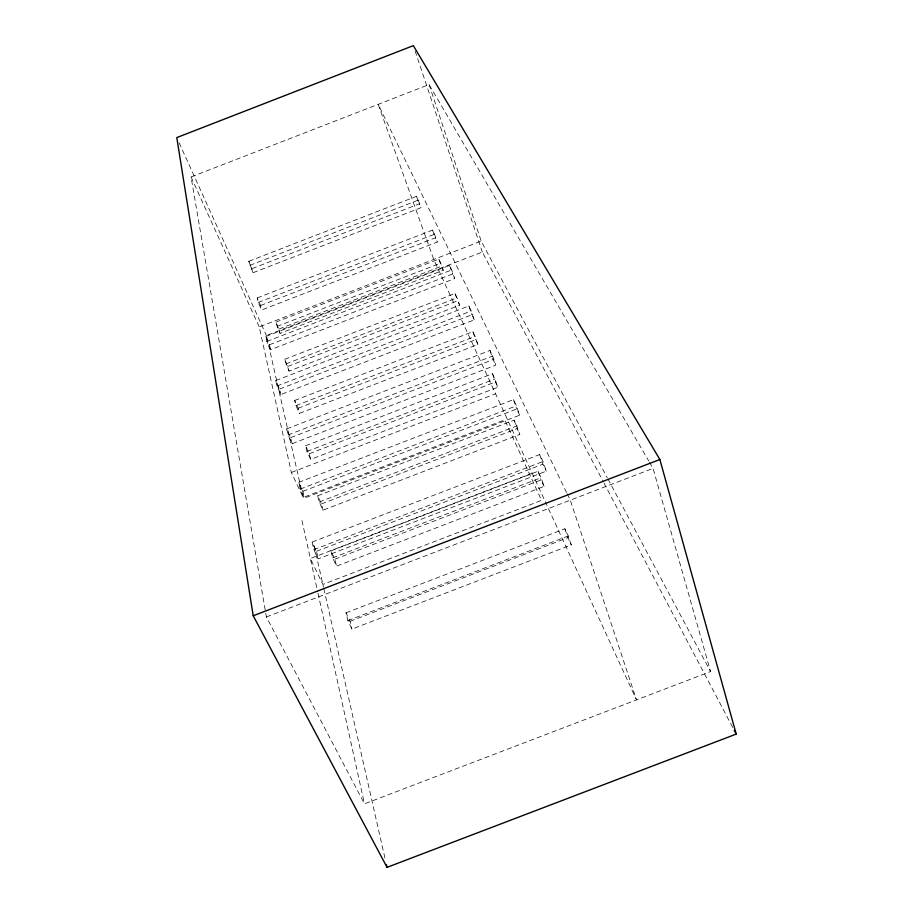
<?xml version="1.0" encoding="UTF-8"?>
<svg xmlns="http://www.w3.org/2000/svg" width="913" height="913" viewBox="0 0 913 913"><rect width="100%" height="100%" fill="white"/><g stroke="black" fill="none" stroke-linecap="round" stroke-linejoin="round"><path stroke-width="0.68" stroke-dasharray="4.57 3.42" d="M649.474 462.229L653.057 468.38L710.554 671.58L364.481 803.862L266.379 616.948L191.068 176.985L429.087 84.578L648.755 460.997M248.85 261.266L416.522 196.318L418.314 200.095L421.019 207.685L253.049 272.725L248.85 261.266L253.049 272.725M249.774 265.375L418.314 200.095M252.102 268.593L419.204 203.873L421.019 207.685M257.192 297.946L432.568 230.076L434.542 234.219L437.304 242.025L261.609 309.998L258.208 302.443L257.192 297.946L260.57 305.478L261.609 309.998M258.208 302.443L434.542 234.219M260.57 305.478L435.33 237.859L437.304 242.025M532.153 473.231L310.34 558.528L322.882 584.423L541.569 500.381L504.741 419.843L303.162 497.471L291.35 472.478L259.235 326.945L481.208 241.1L607.282 477.739M275.909 322.129L438.868 259.109L440.739 263.104L443.273 270.259L280.04 333.371L275.909 322.129L280.04 333.371M276.947 326.432L440.739 263.104M278.99 329.045L441.413 266.242L443.273 270.259M303.162 497.471L266.425 335.528L482.315 252.056L603.288 481.71M265.729 336.498L449.527 265.432L451.684 269.974L454.708 278.556L270.602 349.713L266.836 341.428L265.729 336.498L269.472 344.749L270.602 349.713M266.836 341.428L451.684 269.974M269.472 344.749L452.528 273.991L454.708 278.556M284.73 359.277L455.016 293.495L457.048 297.843L459.65 305.193L289.067 371.089L284.73 359.277L289.067 371.089M285.86 363.967L457.048 297.843M287.915 366.375L457.607 300.822L459.65 305.193M275.726 380.561L468.826 305.992L471.211 311.002L474.304 319.847L280.862 394.519L276.959 386.016L275.726 380.561L279.618 389.041L280.862 394.519M276.959 386.016L471.211 311.002M279.618 389.041L471.907 314.802L474.304 319.847M294.671 400.453L472.854 331.681L475.08 336.441L477.91 344.498L299.441 413.361L295.903 405.589L294.671 400.453L298.186 408.202L299.441 413.361M295.903 405.589L475.08 336.441M298.186 408.202L475.673 339.716L477.91 344.498M286.671 428.905L490.007 350.466L492.666 356.024L495.816 365.143L292.103 443.695L288.04 434.953L286.671 428.905L290.711 437.624L292.103 443.695M288.04 434.953L492.666 356.024M290.711 437.624L493.157 359.551L495.816 365.143M305.615 445.795L492.495 373.748L494.949 378.986L497.836 387.26L310.637 459.41L306.985 451.444L305.615 445.795L309.256 453.738L310.637 459.41M306.985 451.444L494.949 378.986M309.256 453.738L495.382 381.999L497.836 387.26M291.35 472.478L495.576 393.777M298.665 482.361L513.483 399.609L516.438 405.806L519.657 415.198L304.417 498.087L300.183 489.106L298.665 482.361L302.876 491.32L304.417 498.087M300.183 489.106L516.438 405.806M302.876 491.32L516.69 408.967L519.657 415.198M317.701 495.782L514.156 420.14L516.861 425.926L519.805 434.428L322.997 510.184L319.208 502.024L317.701 495.782L321.479 503.919L322.997 510.184M319.208 502.024L516.861 425.926M321.479 503.919L517.089 428.608L519.805 434.428M312.109 542.082L539.686 454.537L543.007 461.499L546.282 471.165L318.238 558.859L313.821 549.649L312.109 542.082L316.514 551.269L318.238 558.859M313.821 549.649L543.007 461.499M316.514 551.269L542.95 464.181L546.282 471.165M330.963 550.893L538.065 471.245L541.067 477.682L544.057 486.412L336.566 566.163L332.629 557.832L330.963 550.893L334.877 559.213L336.566 566.163M332.629 557.832L541.067 477.682M334.877 559.213L541.044 479.941L544.057 486.412M266.379 616.948L653.057 468.38M345.981 612.828L564.885 528.764L568.251 535.965L571.276 544.901L351.927 629.091L347.842 620.578L345.981 612.828L350.044 621.319L351.927 629.091M347.842 620.578L568.251 535.965M350.044 621.319L567.909 537.677L571.276 544.901M607.944 478.994L710.554 671.58M603.95 482.977L732.899 727.775M566.562 492.495L378.187 104.333L433.743 259.452L544.673 500.427M567.19 493.773L570.294 500.176L636.498 699.883L545.278 501.728M179.119 142.759L266.425 335.528M191.068 176.985L259.235 326.945M416.522 196.318L419.204 203.873M438.868 259.109L441.413 266.242M432.568 230.076L435.33 237.859M455.016 293.495L457.607 300.822M449.527 265.432L452.528 273.991M472.854 331.681L475.673 339.716M468.826 305.992L471.907 314.802M492.495 373.748L495.382 381.999M490.007 350.466L493.157 359.551M514.156 420.14L517.089 428.608M513.483 399.609L516.69 408.967M538.065 471.245L541.044 479.941M539.686 454.537L542.95 464.181M564.885 528.764L567.909 537.677M415.141 51.048L482.315 252.056M429.087 84.578L481.208 241.1M314.198 546.134L323.499 587.162M323.807 588.531L385.48 860.434M301.975 520.615L317.701 591.886M318.009 593.279L364.481 803.862"/><path stroke-width="1.37" d="M253.221 615.773L659.859 459.513L736.22 734.086L387.044 867.35L253.221 615.773L176.78 137.589L413.338 45.65L659.859 459.513M734.223 730.309L736.22 734.086M386.416 864.588L387.044 867.35"/></g></svg>
